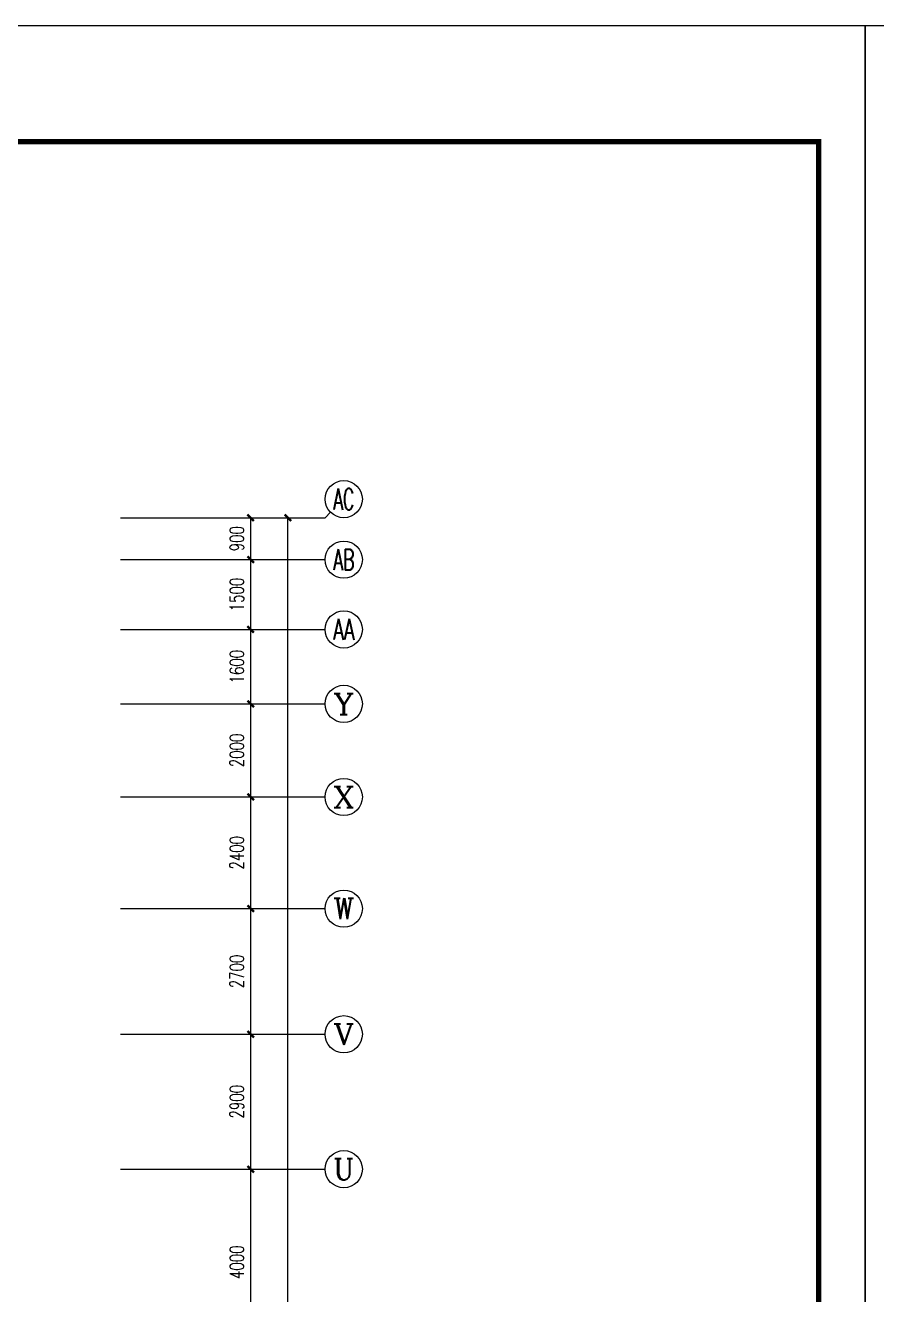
# Model space of a CAD drawing. Extents: x 190999 to 834799, y -200814 to 215286.
# Drawn here: x 732651 to 750944, y 128608 to 155886 of the extents above; entities that cross this region are included whole.
import ezdxf
from ezdxf.enums import TextEntityAlignment as Align

# ---------------------------------------------------------------- set-up
doc = ezdxf.new("R2010")
doc.units = 0
doc.header["$LTSCALE"] = 1000
doc.header["$MEASUREMENT"] = 0
for name, color, linetype in [('AXIS', 3, 'Continuous'), ('AXIS_TEXT', 7, 'Continuous'), ('图框', 189, 'Continuous')]:
    doc.layers.add(name, color=color, linetype=linetype)
doc.styles.add('_TCH_AXIS', font='COMPLEX', dxfattribs={"bigfont": 'GBCBIG'})
doc.styles.add('COMPLEX', font='COMPLEX')
doc.styles.add('DIM_FONT', font='SIMPLEX', dxfattribs={"width": 0.7, "bigfont": 'GBCBIG'})
doc.dimstyles.new('DIMN', dxfattribs={"dimtxt": 300, "dimasz": 100, "dimexe": 250, "dimexo": 300, "dimgap": 150, "dimtad": 1, "dimdec": 0, "dimzin": 0, "dimdsep": 46, "dimtxsty": 'DIM_FONT', "dimblk": 'ARCHTICK', "dimcen": 0.09, "dimclrt": 7, "dimazin": 2, "dimtfac": 1, "dimtdec": 0, "dimtix": 1, "dimtmove": 2, "dimatfit": 3, "dimfxl": 0, "dimtolj": 1, "dimtzin": 0, "dimarcsym": 0})

# ---------------------------------------------------------------- blocks, each defined once
blk = doc.blocks.new('TJAD_TK_A0')
at = {"layer": '图框'}
for p, q in [((2162, 399.3), (973, 399.3)), ((973, -441.7), (973, 399.3)), ((973, -441.7), (2162, -441.7))]:
    blk.add_line(p, q, dxfattribs=at)
at = {"layer": '图框', "const_width": 1.2}
blk.add_lwpolyline([(2152, -431.7), (2152, 389.3), (998, 389.3), (998, -431.7)], close=True, dxfattribs=at)
blk = doc.blocks.new('_ArchTick')
at = {"const_width": 0.5}
blk.add_lwpolyline([(-0.7, -0.7), (0.7, 0.7)], dxfattribs=at)
blk = doc.blocks.new('*D369')
at = {"layer": 'AXIS', "color": 0, "lineweight": -2}
for p, q in [((736699, 131304), (737743, 131304)), ((737493, 127304), (737493, 131304)), ((736699, 127304), (737743, 127304))]:
    blk.add_line(p, q, dxfattribs=at)
at = {"layer": 'Defpoints', "color": 0}
for p in [(736399, 131304), (737493, 131304), (736399, 127304)]:
    blk.add_point(p, dxfattribs=at)
at = {"layer": 'AXIS', "color": 0, "lineweight": -2, "xscale": 100, "yscale": 100, "zscale": 100}
for p, rotation in [((737493, 131304), 90), ((737493, 127304), 270)]:
    blk.add_blockref('_ArchTick', p, dxfattribs=dict(at, rotation=rotation))
at = {"layer": 'AXIS', "color": 7, "insert": (737193, 129304), "char_height": 300, "attachment_point": 5, "rotation": 90, "style": 'DIM_FONT'}
blk.add_mtext('\\A1;4000', dxfattribs=at)
blk = doc.blocks.new('*D370')
at = {"layer": 'AXIS', "color": 0, "lineweight": -2}
for p, q in [((736699, 134204), (737743, 134204)), ((737493, 131304), (737493, 134204)), ((736699, 131304), (737743, 131304))]:
    blk.add_line(p, q, dxfattribs=at)
at = {"layer": 'Defpoints', "color": 0}
for p in [(736399, 134204), (737493, 134204), (736399, 131304)]:
    blk.add_point(p, dxfattribs=at)
at = {"layer": 'AXIS', "color": 0, "lineweight": -2, "xscale": 100, "yscale": 100, "zscale": 100}
for p, rotation in [((737493, 134204), 90), ((737493, 131304), 270)]:
    blk.add_blockref('_ArchTick', p, dxfattribs=dict(at, rotation=rotation))
at = {"layer": 'AXIS', "color": 7, "insert": (737193, 132754), "char_height": 300, "attachment_point": 5, "rotation": 90, "style": 'DIM_FONT'}
blk.add_mtext('\\A1;2900', dxfattribs=at)
blk = doc.blocks.new('*D371')
at = {"layer": 'AXIS', "color": 0, "lineweight": -2}
for p, q in [((736699, 136904), (737743, 136904)), ((737493, 134204), (737493, 136904)), ((736699, 134204), (737743, 134204))]:
    blk.add_line(p, q, dxfattribs=at)
at = {"layer": 'Defpoints', "color": 0}
for p in [(736399, 136904), (737493, 136904), (736399, 134204)]:
    blk.add_point(p, dxfattribs=at)
at = {"layer": 'AXIS', "color": 0, "lineweight": -2, "xscale": 100, "yscale": 100, "zscale": 100}
for p, rotation in [((737493, 136904), 90), ((737493, 134204), 270)]:
    blk.add_blockref('_ArchTick', p, dxfattribs=dict(at, rotation=rotation))
at = {"layer": 'AXIS', "color": 7, "insert": (737193, 135554), "char_height": 300, "attachment_point": 5, "rotation": 90, "style": 'DIM_FONT'}
blk.add_mtext('\\A1;2700', dxfattribs=at)
blk = doc.blocks.new('*D372')
at = {"layer": 'AXIS', "color": 0, "lineweight": -2}
for p, q in [((736699, 139304), (737743, 139304)), ((737493, 136904), (737493, 139304)), ((736699, 136904), (737743, 136904))]:
    blk.add_line(p, q, dxfattribs=at)
at = {"layer": 'Defpoints', "color": 0}
for p in [(736399, 139304), (737493, 139304), (736399, 136904)]:
    blk.add_point(p, dxfattribs=at)
at = {"layer": 'AXIS', "color": 0, "lineweight": -2, "xscale": 100, "yscale": 100, "zscale": 100}
for p, rotation in [((737493, 139304), 90), ((737493, 136904), 270)]:
    blk.add_blockref('_ArchTick', p, dxfattribs=dict(at, rotation=rotation))
at = {"layer": 'AXIS', "color": 7, "insert": (737193, 138104), "char_height": 300, "attachment_point": 5, "rotation": 90, "style": 'DIM_FONT'}
blk.add_mtext('\\A1;2400', dxfattribs=at)
blk = doc.blocks.new('*D373')
at = {"layer": 'AXIS', "color": 0, "lineweight": -2}
for p, q in [((736699, 141304), (737743, 141304)), ((737493, 139304), (737493, 141304)), ((736699, 139304), (737743, 139304))]:
    blk.add_line(p, q, dxfattribs=at)
at = {"layer": 'Defpoints', "color": 0}
for p in [(736399, 141304), (737493, 141304), (736399, 139304)]:
    blk.add_point(p, dxfattribs=at)
at = {"layer": 'AXIS', "color": 0, "lineweight": -2, "xscale": 100, "yscale": 100, "zscale": 100}
for p, rotation in [((737493, 141304), 90), ((737493, 139304), 270)]:
    blk.add_blockref('_ArchTick', p, dxfattribs=dict(at, rotation=rotation))
at = {"layer": 'AXIS', "color": 7, "insert": (737193, 140304), "char_height": 300, "attachment_point": 5, "rotation": 90, "style": 'DIM_FONT'}
blk.add_mtext('\\A1;2000', dxfattribs=at)
blk = doc.blocks.new('*D374')
at = {"layer": 'AXIS', "color": 0, "lineweight": -2}
for p, q in [((736699, 142904), (737743, 142904)), ((737493, 141304), (737493, 142904)), ((736699, 141304), (737743, 141304))]:
    blk.add_line(p, q, dxfattribs=at)
at = {"layer": 'Defpoints', "color": 0}
for p in [(736399, 142904), (737493, 142904), (736399, 141304)]:
    blk.add_point(p, dxfattribs=at)
at = {"layer": 'AXIS', "color": 0, "lineweight": -2, "xscale": 100, "yscale": 100, "zscale": 100}
for p, rotation in [((737493, 142904), 90), ((737493, 141304), 270)]:
    blk.add_blockref('_ArchTick', p, dxfattribs=dict(at, rotation=rotation))
at = {"layer": 'AXIS', "color": 7, "insert": (737193, 142104), "char_height": 300, "attachment_point": 5, "rotation": 90, "style": 'DIM_FONT'}
blk.add_mtext('\\A1;1600', dxfattribs=at)
blk = doc.blocks.new('*D375')
at = {"layer": 'AXIS', "color": 0, "lineweight": -2}
for p, q in [((736699, 144404), (737743, 144404)), ((737493, 142904), (737493, 144404)), ((736699, 142904), (737743, 142904))]:
    blk.add_line(p, q, dxfattribs=at)
at = {"layer": 'Defpoints', "color": 0}
for p in [(736399, 144404), (737493, 144404), (736399, 142904)]:
    blk.add_point(p, dxfattribs=at)
at = {"layer": 'AXIS', "color": 0, "lineweight": -2, "xscale": 100, "yscale": 100, "zscale": 100}
for p, rotation in [((737493, 144404), 90), ((737493, 142904), 270)]:
    blk.add_blockref('_ArchTick', p, dxfattribs=dict(at, rotation=rotation))
at = {"layer": 'AXIS', "color": 7, "insert": (737193, 143654), "char_height": 300, "attachment_point": 5, "rotation": 90, "style": 'DIM_FONT'}
blk.add_mtext('\\A1;1500', dxfattribs=at)
blk = doc.blocks.new('*D376')
at = {"layer": 'AXIS', "color": 0, "lineweight": -2}
for p, q in [((736699, 145304), (737743, 145304)), ((737493, 144404), (737493, 145304)), ((736699, 144404), (737743, 144404))]:
    blk.add_line(p, q, dxfattribs=at)
at = {"layer": 'Defpoints', "color": 0}
for p in [(736399, 145304), (737493, 145304), (736399, 144404)]:
    blk.add_point(p, dxfattribs=at)
at = {"layer": 'AXIS', "color": 0, "lineweight": -2, "xscale": 100, "yscale": 100, "zscale": 100}
for p, rotation in [((737493, 145304), 90), ((737493, 144404), 270)]:
    blk.add_blockref('_ArchTick', p, dxfattribs=dict(at, rotation=rotation))
at = {"layer": 'AXIS', "color": 7, "insert": (737193, 144854), "char_height": 300, "attachment_point": 5, "rotation": 90, "style": 'DIM_FONT'}
blk.add_mtext('\\A1;900', dxfattribs=at)
blk = doc.blocks.new('*D377')
at = {"layer": 'AXIS', "color": 0, "lineweight": -2}
for p, q in [((736699, 145304), (738543, 145304)), ((738293, 57304), (738293, 145304)), ((736699, 57304), (738543, 57304))]:
    blk.add_line(p, q, dxfattribs=at)
at = {"layer": 'Defpoints', "color": 0}
for p in [(736399, 145304), (738293, 145304), (736399, 57304)]:
    blk.add_point(p, dxfattribs=at)
at = {"layer": 'AXIS', "color": 0, "lineweight": -2, "xscale": 100, "yscale": 100, "zscale": 100}
for p, rotation in [((738293, 145304), 90), ((738293, 57304), 270)]:
    blk.add_blockref('_ArchTick', p, dxfattribs=dict(at, rotation=rotation))
at = {"layer": 'AXIS', "color": 7, "insert": (737993, 101304), "char_height": 300, "attachment_point": 5, "rotation": 90, "style": 'DIM_FONT'}
blk.add_mtext('\\A1;88000', dxfattribs=at)
blk = doc.blocks.new('_AXISO')
blk.add_circle((0, 0), 0.5)
at = {"layer": 'AXIS_TEXT', "style": 'COMPLEX', "width": 1.041667}
blk.add_attdef('A', text='', height=0.56, dxfattribs=at).set_placement((-0.25, -0.28), (0.25, -0.28), align=Align.FIT)

msp = doc.modelspace()

# ---------------------------------------------------------------- linework, layer by layer
at = {"layer": 'AXIS'}
for p, q in [((739210.1, 145420.9), (739093, 145303.7)), ((734698.5, 145303.7), (739093, 145303.7)), ((734698.5, 144403.7), (739093, 144403.7)), ((734698.5, 142903.7), (739093, 142903.7)), ((734698.5, 141303.7), (739093, 141303.7)), ((734698.5, 139303.7), (739093, 139303.7)), ((734698.5, 136903.7), (739093, 136903.7)), ((734698.5, 134203.7), (739093, 134203.7)), ((734698.5, 131303.7), (739093, 131303.7))]:
    msp.add_line(p, q, dxfattribs=at)

# ---------------------------------------------------------------- block references
ref = msp.add_blockref('_AXISO', (739493, 145703.7), dxfattribs=dict(at, xscale=800, yscale=800, zscale=800))
ref.add_attrib('A', 'AC', dxfattribs={"layer": 'AXIS_TEXT', "height": 452.55, "style": '_TCH_AXIS', "width": 0.583333}).set_placement((739266.7, 145477.4), (739719.3, 145477.4), align=Align.FIT)
ref = msp.add_blockref('_AXISO', (739493, 144403.7), dxfattribs=dict(at, xscale=800, yscale=800, zscale=800))
ref.add_attrib('A', 'AB', dxfattribs={"layer": 'AXIS_TEXT', "height": 452.55, "style": '_TCH_AXIS', "width": 0.552632}).set_placement((739266.7, 144177.4), (739719.3, 144177.4), align=Align.FIT)
ref = msp.add_blockref('_AXISO', (739493, 142903.7), dxfattribs=dict(at, xscale=800, yscale=800, zscale=800))
ref.add_attrib('A', 'AA', dxfattribs={"layer": 'AXIS_TEXT', "height": 452.55, "style": '_TCH_AXIS', "width": 0.538462}).set_placement((739266.7, 142677.4), (739719.3, 142677.4), align=Align.FIT)
ref = msp.add_blockref('_AXISO', (739493, 141303.7), dxfattribs=dict(at, xscale=800, yscale=800, zscale=800))
ref.add_attrib('A', 'Y', dxfattribs={"layer": 'AXIS_TEXT', "height": 452.5, "style": '_TCH_AXIS', "width": 1.105263}).set_placement((739266.7, 141077.4), (739719.3, 141077.4), align=Align.FIT)
ref = msp.add_blockref('_AXISO', (739493, 139303.7), dxfattribs=dict(at, xscale=800, yscale=800, zscale=800))
ref.add_attrib('A', 'X', dxfattribs={"layer": 'AXIS_TEXT', "height": 452.5, "style": '_TCH_AXIS', "width": 1.166667}).set_placement((739266.7, 139077.4), (739719.3, 139077.4), align=Align.FIT)
ref = msp.add_blockref('_AXISO', (739493, 136903.7), dxfattribs=dict(at, xscale=800, yscale=800, zscale=800))
ref.add_attrib('A', 'W', dxfattribs={"layer": 'AXIS_TEXT', "height": 452.5, "style": '_TCH_AXIS', "width": 0.954545}).set_placement((739266.7, 136677.4), (739719.3, 136677.4), align=Align.FIT)
ref = msp.add_blockref('_AXISO', (739493, 134203.7), dxfattribs=dict(at, xscale=800, yscale=800, zscale=800))
ref.add_attrib('A', 'V', dxfattribs={"layer": 'AXIS_TEXT', "height": 452.5, "style": '_TCH_AXIS', "width": 1.166667}).set_placement((739266.7, 133977.4), (739719.3, 133977.4), align=Align.FIT)
ref = msp.add_blockref('_AXISO', (739493, 131303.7), dxfattribs=dict(at, xscale=800, yscale=800, zscale=800))
ref.add_attrib('A', 'U', dxfattribs={"layer": 'AXIS_TEXT', "height": 452.5, "style": '_TCH_AXIS', "width": 1.05}).set_placement((739266.7, 131077.4), (739719.3, 131077.4), align=Align.FIT)
at = {"layer": '图框', "xscale": 100, "yscale": 100, "zscale": 100, "rotation": 270}
for p in [(710768.8, 253186.5), (794868.8, 253186.5)]:
    msp.add_blockref('TJAD_TK_A0', p, dxfattribs=at)

# ---------------------------------------------------------------- dimensions: what is measured, and where the dimension line sits
at = {"layer": 'AXIS'}
for p1, p2, distance, picture, middle in [((736398.5, 144403.7), (736398.5, 145303.7), -1094.4, '*D376', (737193, 144853.7)), ((736398.5, 57303.7), (736398.5, 145303.7), -1894.4, '*D377', (737993, 101303.7)), ((736398.5, 142903.7), (736398.5, 144403.7), -1094.4, '*D375', (737193, 143653.7)), ((736398.5, 141303.7), (736398.5, 142903.7), -1094.4, '*D374', (737193, 142103.7)), ((736398.5, 139303.7), (736398.5, 141303.7), -1094.4, '*D373', (737193, 140303.7)), ((736398.5, 136903.7), (736398.5, 139303.7), -1094.4, '*D372', (737193, 138103.7)), ((736398.5, 134203.7), (736398.5, 136903.7), -1094.4, '*D371', (737193, 135553.7)), ((736398.5, 131303.7), (736398.5, 134203.7), -1094.4, '*D370', (737193, 132753.7)), ((736398.5, 127303.7), (736398.5, 131303.7), -1094.4, '*D369', (737193, 129303.7))]:
    dim = msp.add_aligned_dim(p1=p1, p2=p2, distance=distance, dimstyle='DIMN', dxfattribs=at)
    dim.commit()
    dim.dimension.update_dxf_attribs({"geometry": picture, "text_midpoint": middle})

doc.saveas('drawing.dxf')
